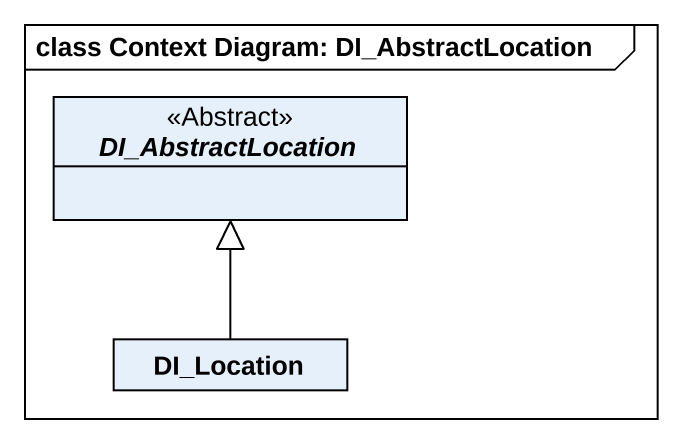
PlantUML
@startuml
mainframe class Context Diagram: DI_AbstractLocation
hide circle
hide empty members
abstract class DI_AbstractLocation <<Abstract>>
class DI_Location
DI_Location -up-|> DI_AbstractLocation
@enduml
